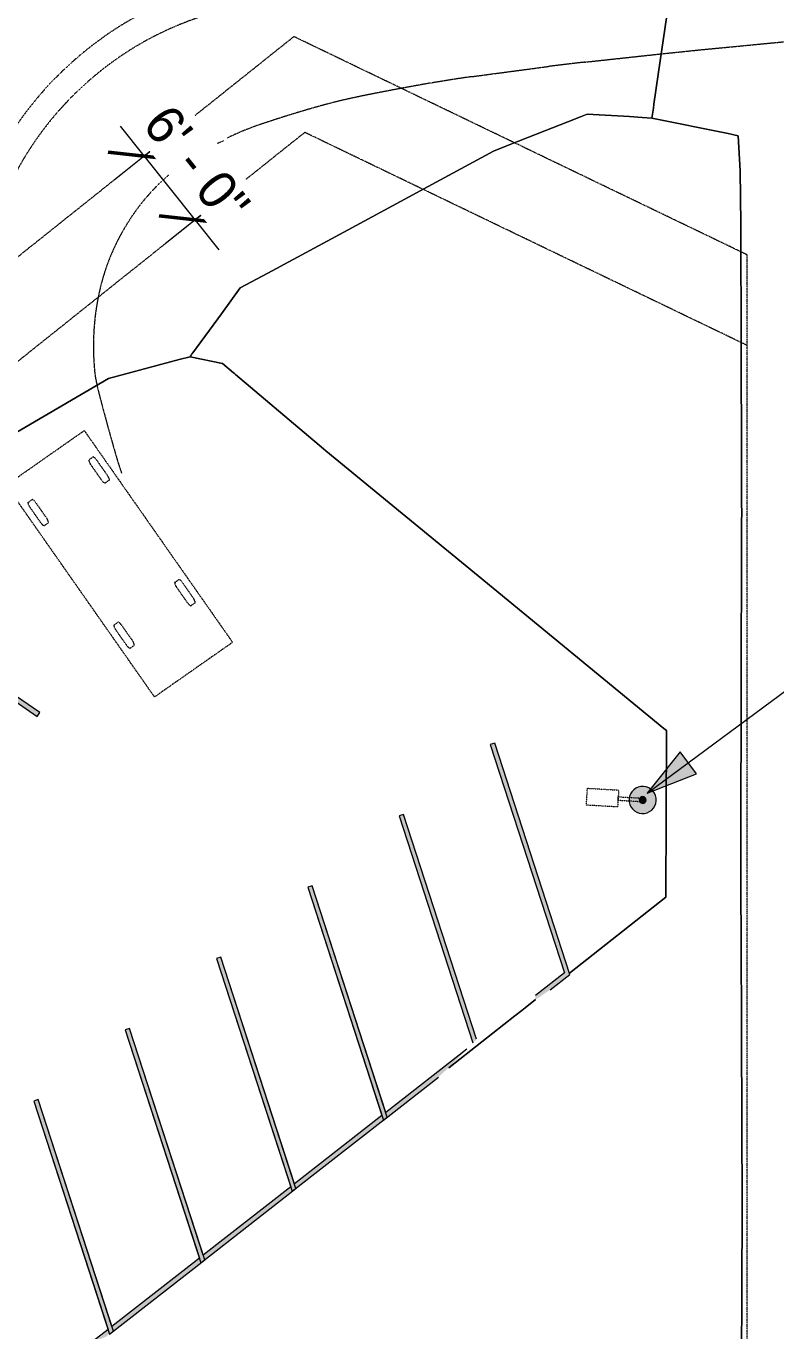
# Model space of a CAD drawing. Header units: inches. Extents: x -5728 to 634, y 9881 to 15115.
# Drawn here: x -1170 to -509, y 13297 to 14447 of the extents above; entities that cross this region are included whole.
import ezdxf

# ---------------------------------------------------------------- set-up
doc = ezdxf.new("R2010")
doc.units = ezdxf.units.IN
doc.header["$MEASUREMENT"] = 0
for name, pattern in [('Dash 1_16_', [0.125, 0.0625, -0.0625]), ('Dash_2_', [0.25, 0.125, -0.125]), ('Double Dash 3_8_', [1, 0.375, -0.125, 0.125, -0.125, 0.125, -0.125])]:
    doc.linetypes.add(name, pattern=pattern)
for name, color, linetype, lineweight in [('A-ANNO-DIMS', 211, 'Continuous', 9), ('A-ANNO-DIMS-360', 211, 'Continuous', 9), ('A-GENM', 5, 'Continuous', 9), ('C-PRKG', 3, 'Continuous', 9), ('C-PROP-LINE', 91, 'Double Dash 3_8_', 9), ('C-TOPO', 7, 'Continuous', 9), ('E-LITE-EQPM', 33, 'Continuous', 9), ('E-LITE-EQPM-HDLN', 30, 'Dash_2_', 9), ('G-ANNO-TEXT', 231, 'Continuous', 9)]:
    doc.layers.add(name, color=color, linetype=linetype, lineweight=lineweight)
doc.styles.add('Century Gothic', font='ufonts.com_century-gothic.ttf', dxfattribs={"height": 33.75})
doc.dimstyles.new('OD__1__Tol__', dxfattribs={"dimscale": 12, "dimtxt": 35.240679, "dimasz": 3.75, "dimexe": 2.8125, "dimexo": 1.875, "dimgap": 0.46875, "dimtad": 1, "dimdec": 0, "dimzin": 3, "dimdsep": 46, "dimlunit": 4, "dimtxsty": 'Century Gothic', "dimblk1": 'OBLIQUE', "dimblk2": 'OBLIQUE', "dimsah": 1, "dimcen": 0.09, "dimdle": 2.8125, "dimazin": 0, "dimtfac": 1, "dimtdec": 4, "dimtix": 1, "dimtmove": 0, "dimatfit": 3, "dimfxl": 1, "dimtvp": 1, "dimtfill": 1, "dimfrac": 2, "dimtolj": 1, "dimtzin": 0, "dimarcsym": 2})

# ---------------------------------------------------------------- blocks, each defined once
blk = doc.blocks.new('321723 - Pavement Markings - Parking - Angled - EXISTING _8X18_ 70º-1527976-SITE PLAN')
at = {"layer": 'C-PRKG'}
h = blk.add_hatch(color=254, dxfattribs=at)
h.paths.add_polyline_path([(73.9, -203), (77.6, -201.6), (5.8, -4), (103.6, -4), (102.2, 0), (0, 0), (73.5, -201.9)], flags=0)
h.paths.add_polyline_path([(179.8, -201.6), (107.9, -4), (143.3, -106.8), (178.8, -199.1)], flags=0)
h.paths.add_polyline_path([(105, -2), (107.9, -4), (106.4, 0), (105, -2)], flags=0)
h = blk.add_hatch(color=254, dxfattribs=at)
h.paths.add_polyline_path([(107.9, -4), (105, -2), (106.4, 0)], flags=0)
h.paths.add_polyline_path([(210, -4), (245.1, -106), (281, -199), (212.2, -9.8)], flags=0)
h.paths.add_polyline_path([(208.6, 0), (207.2, -2), (210, -4)], flags=0)
h.paths.add_polyline_path([(204.3, 0), (204.6, -0.2), (204.4, 0)], flags=0)
h.paths.add_polyline_path([(176, -203), (179.8, -201.6), (140.9, -100.3), (107.9, -4), (205.8, -4), (204.3, 0), (102.2, 0), (144.8, -117.3)], flags=0)
h = blk.add_hatch(color=254, dxfattribs=at)
h.paths.add_polyline_path([(210, -4), (207.2, -2), (208.6, 0)], flags=0)
h.paths.add_polyline_path([(278.2, -203), (282, -201.6), (244, -103.1), (210, -4), (307.9, -4), (306.5, 0), (204.3, 0), (226.2, -60.2)], flags=0)
h.paths.add_polyline_path([(384.1, -201.6), (313.7, -8.3), (347.6, -106.8), (383.1, -199.1)], flags=0)
h.paths.add_polyline_path([(309.3, -2), (312.2, -4), (310.7, 0), (309.4, -2)], flags=0)
h = blk.add_hatch(color=254, dxfattribs=at)
h.paths.add_polyline_path([(312.2, -4), (309.4, -2), (310.7, 0), (311, -0.7)], flags=0)
h.paths.add_polyline_path([(414.4, -4), (449.7, -106.8), (485.3, -199), (422.8, -27.2)], flags=0)
h.paths.add_polyline_path([(412.9, 0), (411.5, -2), (414.4, -4)], flags=0)
h.paths.add_polyline_path([(408.6, 0), (409, -0.2), (408.7, 0)], flags=0)
h.paths.add_polyline_path([(380.4, -203), (384.1, -201.6), (346.2, -103.1), (312.2, -4), (410.1, -4), (408.6, 0), (306.5, 0), (364.1, -158.3)], flags=0)
h = blk.add_hatch(color=254, dxfattribs=at)
h.paths.add_polyline_path([(414.4, -4), (411.5, -2), (412.9, 0)], flags=0)
h.paths.add_polyline_path([(482.5, -203), (486.3, -201.6), (447.4, -100.3), (414.4, -4), (512.2, -4), (510.8, 0), (408.6, 0), (448, -108.1)], flags=0)
h.paths.add_polyline_path([(588.4, -201.6), (516.5, -4), (551.6, -106), (587.5, -199.1)], flags=0)
h.paths.add_polyline_path([(513.7, -2), (516.5, -4), (515.1, 0), (513.7, -2)], flags=0)
h = blk.add_hatch(color=254, dxfattribs=at)
h.paths.add_polyline_path([(516.5, -4), (513.7, -2), (515.1, 0)], flags=0)
h.paths.add_polyline_path([(618.7, -4), (652.6, -103.1), (688.1, -194.8), (633.5, -44.6)], flags=0)
h.paths.add_polyline_path([(617.2, 0), (615.8, -2), (618.7, -4)], flags=0)
h.paths.add_polyline_path([(613, 0), (613.3, -0.2), (613.1, 0)], flags=0)
h.paths.add_polyline_path([(584.7, -203), (588.4, -201.6), (550.5, -103.1), (516.5, -4), (614.4, -4), (613, 0), (510.8, 0), (569.9, -162.4)], flags=0)
h = blk.add_hatch(color=254, dxfattribs=at)
h.paths.add_polyline_path([(618.7, -4), (615.8, -2), (617.2, 0)], flags=0)
h.paths.add_polyline_path([(686.8, -203), (690.6, -201.6), (652.6, -103.1), (618.7, -4), (716.6, -4), (789, -203), (792.8, -201.6), (719.4, 0), (613, 0), (674.3, -168.4)], flags=0)
for p, q in [((0, 0), (73.9, -203)), ((106.4, 0), (0, 0)), ((102.2, 0), (176, -203)), ((208.6, 0), (102.2, 0)), ((179.8, -201.6), (106.4, 0)), ((204.3, 0), (278.2, -203)), ((310.7, 0), (204.3, 0)), ((282, -201.6), (208.6, 0)), ((306.5, 0), (380.4, -203)), ((412.9, 0), (306.5, 0)), ((384.1, -201.6), (310.7, 0)), ((408.6, 0), (482.5, -203)), ((515.1, 0), (408.6, 0)), ((486.3, -201.6), (412.9, 0)), ((510.8, 0), (584.7, -203)), ((617.2, 0), (510.8, 0)), ((588.4, -201.6), (515.1, 0)), ((613, 0), (686.8, -203)), ((719.4, 0), (613, 0)), ((690.6, -201.6), (617.2, 0)), ((792.8, -201.6), (719.4, 0)), ((77.6, -201.6), (5.7, -4)), ((5.7, -4), (103.6, -4)), ((103.6, -4), (176, -203)), ((179.8, -201.6), (107.9, -4)), ((107.9, -4), (205.8, -4)), ((205.8, -4), (278.2, -203)), ((282, -201.6), (210, -4)), ((210, -4), (307.9, -4)), ((307.9, -4), (380.4, -203)), ((384.1, -201.6), (312.2, -4)), ((312.2, -4), (410.1, -4)), ((410.1, -4), (482.5, -203)), ((486.3, -201.6), (414.4, -4)), ((414.4, -4), (512.3, -4)), ((512.3, -4), (584.7, -203)), ((588.4, -201.6), (516.5, -4)), ((516.5, -4), (614.4, -4)), ((614.4, -4), (686.8, -203)), ((690.6, -201.6), (618.7, -4)), ((618.7, -4), (716.6, -4)), ((716.6, -4), (789, -203)), ((73.9, -203), (77.6, -201.6)), ((176, -203), (179.8, -201.6)), ((176, -203), (179.8, -201.6)), ((278.2, -203), (282, -201.6)), ((278.2, -203), (282, -201.6)), ((380.4, -203), (384.1, -201.6)), ((380.4, -203), (384.1, -201.6)), ((482.5, -203), (486.3, -201.6)), ((482.5, -203), (486.3, -201.6)), ((584.7, -203), (588.4, -201.6)), ((584.7, -203), (588.4, -201.6)), ((686.8, -203), (690.6, -201.6)), ((686.8, -203), (690.6, -201.6)), ((789, -203), (792.8, -201.6))]:
    blk.add_line(p, q, dxfattribs=at)
blk = doc.blocks.new('321723 - Pavement Markings - Parking - Angled - EXISTING _8X18_ 70º-1523180-SITE PLAN')
at = {"layer": 'C-PRKG'}
h = blk.add_hatch(color=254, dxfattribs=at)
h.paths.add_polyline_path([(1127.4, 10), (1131.7, 10), (1201.4, 201.6), (1197.6, 203), (1128.5, 13.1)], flags=0)
h.paths.add_polyline_path([(1209.4, 4), (1221.8, 0), (1226, 0.1), (1227.4, 4), (1220.8, 4)], flags=0)
h.paths.add_polyline_path([(1230.2, 0), (1231.6, 4), (1228.8, 2), (1230.1, 0.1)], flags=0)
h = blk.add_hatch(color=254, dxfattribs=at)
h.paths.add_polyline_path([(1225.9, 0), (1230.1, 0.1), (1228.8, 2), (1231.6, 4), (1303.6, 201.6), (1299.8, 203), (1226, 0.1)], flags=0)
h.paths.add_polyline_path([(1230.2, 0), (1328.1, 0), (1329.5, 4), (1231.6, 4), (1230.2, 0.1)], flags=0)
h.paths.add_polyline_path([(1332.4, 0), (1333.8, 4), (1331, 2), (1332.1, 0.3)], flags=0)
h = blk.add_hatch(color=254, dxfattribs=at)
h.paths.add_polyline_path([(1328.1, 0), (1332.4, 0), (1331, 2), (1333.8, 4), (1405.7, 201.6), (1402, 203), (1328.2, 0.3)], flags=0)
h.paths.add_polyline_path([(1332.4, 0), (1430.3, 0), (1431.7, 4), (1333.8, 4), (1332.5, 0.3)], flags=0)
h.paths.add_polyline_path([(1434.5, 0), (1436, 4), (1433.1, 2), (1434.2, 0.5)], flags=0)
h = blk.add_hatch(color=254, dxfattribs=at)
h.paths.add_polyline_path([(1430.3, 0), (1430.5, 0.2), (1434.5, 0), (1433.1, 2), (1436, 4), (1507.9, 201.6), (1504.1, 203), (1430.4, 0.5)], flags=0)
h.paths.add_polyline_path([(1434.5, 0), (1532.4, 0), (1533.9, 4), (1436, 4), (1434.7, 0.5)], flags=0)
h.paths.add_polyline_path([(1536.7, 0), (1538.1, 4), (1535.3, 2), (1536.2, 0.7)], flags=0)
h = blk.add_hatch(color=254, dxfattribs=at)
h.paths.add_polyline_path([(1532.4, 0), (1536.7, 0), (1535.3, 2), (1538.1, 4), (1610.1, 201.6), (1606.3, 203), (1532.7, 0.7)], flags=0)
h.paths.add_polyline_path([(1536.7, 0), (1594, 0), (1608.6, 1.2), (1629, 4), (1538.1, 4), (1536.9, 0.7)], flags=0)
h = blk.add_hatch(color=254, dxfattribs=at)
h.paths.add_polyline_path([(1636.4, 5), (1640.9, 5.6), (1712.2, 201.6), (1708.5, 203), (1645, 28.6)], flags=0)
h.paths.add_polyline_path([(1703.4, 1.1), (1718.9, 0), (1741, 0), (1814.4, 201.6), (1810.6, 203), (1738.2, 4), (1705.6, 4), (1703.4, 1.1)], flags=0)
for p, q in [((1299.8, 203), (1225.9, 0)), ((1299.8, 203), (1227.4, 4)), ((1230.2, 0), (1303.6, 201.6)), ((1231.6, 4), (1303.6, 201.6)), ((1303.6, 201.6), (1299.8, 203)), ((1303.6, 201.6), (1299.8, 203)), ((1402, 203), (1328.1, 0)), ((1402, 203), (1329.5, 4)), ((1332.4, 0), (1405.7, 201.6)), ((1333.8, 4), (1405.7, 201.6)), ((1405.7, 201.6), (1402, 203)), ((1405.7, 201.6), (1402, 203)), ((1504.1, 203), (1430.3, 0)), ((1504.1, 203), (1431.7, 4)), ((1434.5, 0), (1507.9, 201.6)), ((1436, 4), (1507.9, 201.6)), ((1507.9, 201.6), (1504.1, 203)), ((1507.9, 201.6), (1504.1, 203)), ((1606.3, 203), (1532.4, 0)), ((1606.3, 203), (1533.9, 4)), ((1536.7, 0), (1610.1, 201.6)), ((1538.1, 4), (1610.1, 201.6)), ((1610.1, 201.6), (1606.3, 203)), ((1610.1, 201.6), (1606.3, 203)), ((1708.5, 203), (1636.4, 5)), ((1708.5, 203), (1636.4, 5)), ((1640.9, 5.6), (1712.2, 201.6)), ((1640.9, 5.6), (1712.2, 201.6)), ((1712.2, 201.6), (1708.5, 203)), ((1712.2, 201.6), (1708.5, 203)), ((1810.6, 203), (1738.2, 4)), ((1741, 0), (1814.4, 201.6)), ((1814.4, 201.6), (1810.6, 203)), ((1227.4, 4), (1209.4, 4)), ((1329.5, 4), (1231.6, 4)), ((1431.7, 4), (1333.8, 4)), ((1533.9, 4), (1436, 4)), ((1629, 4), (1538.1, 4)), ((1738.2, 4), (1705.6, 4)), ((1225.9, 0), (1332.4, 0)), ((1328.1, 0), (1434.5, 0)), ((1430.3, 0), (1536.7, 0)), ((1532.4, 0), (1594, 0)), ((1718.9, 0), (1741, 0))]:
    blk.add_line(p, q, dxfattribs=at)
blk = doc.blocks.new('Turning Radius - Car or Pickup Truck - Turning Radius - Car or Pickup Truck-1530685-SITE PLAN')
at = {"layer": 'A-GENM', "linetype": 'Dash 1_16_'}
for p, q in [((213.4, 233.7), (273.5, 195.5)), ((194.4, 223.9), (273.3, 179.9)), ((298, 180), (361.2, 140.9)), ((287, 172.1), (362.3, 129)), ((362.3, 129), (376.4, 120.9)), ((383.3, 127.5), (428.1, 100.5)), ((376.4, 120.9), (447.9, 79.7)), ((249.2, 95.6), (309.5, 64.3)), ((428.1, 100.5), (469.2, 76.1)), ((447.9, 79.7), (464.4, 70.2)), ((464.4, 70.2), (535.7, 29)), ((469.2, 76.1), (527, 42.1)), ((337.8, 49.1), (398, 16)), ((-294, 36), (-210, 36)), ((-294, -192), (-294, 36)), ((-210, 36), (-210, -192)), ((527, 42.1), (555.5, 25.4)), ((535.7, 29), (551.7, 19.8)), ((555.5, 25.4), (610.9, -6.9)), ((-286.8, 12.5), (-282.8, 12.5)), ((-221.3, 12.5), (-217.3, 12.5)), ((398, 16), (425.5, 0.7)), ((551.7, 19.8), (622.8, -21.3)), ((-288, -9), (-288, 9)), ((-281.5, 9), (-281.5, -9)), ((-222.5, -9), (-222.5, 9)), ((-216, 9), (-216, -9)), ((425.5, 0.7), (484.9, -32.9)), ((610.9, -6.9), (642, -25)), ((-282.8, -12.5), (-286.8, -12.5)), ((-217.3, -12.5), (-221.3, -12.5)), ((622.8, -21.3), (638.6, -30.4)), ((484.9, -32.9), (512.6, -48.6)), ((638.6, -30.4), (709.8, -71.5)), ((642, -25), (699.4, -58.3)), ((512.6, -48.6), (571.8, -82.4)), ((699.4, -58.3), (728.6, -75.3)), ((709.8, -71.5), (725.5, -80.5)), ((725.5, -80.5), (812.2, -130.6)), ((728.6, -75.3), (815.3, -125.4)), ((571.8, -82.4), (599.4, -98.3)), ((599.4, -98.3), (658.5, -132.2)), ((-288, -141), (-288, -123)), ((-286.8, -119.5), (-282.8, -119.5)), ((-281.5, -123), (-281.5, -141)), ((-222.5, -141), (-222.5, -123)), ((-221.3, -119.5), (-217.3, -119.5)), ((-216, -123), (-216, -141)), ((815.3, -125.4), (833.7, -136.1)), ((658.5, -132.2), (686.2, -148.1)), ((812.2, -130.6), (874.7, -166.7)), ((833.7, -136.1), (877.7, -161.5)), ((-282.8, -144.5), (-286.8, -144.5)), ((-217.3, -144.5), (-221.3, -144.5)), ((686.2, -148.1), (745.2, -182.1)), ((745.2, -182.1), (772.9, -198.1)), ((-210, -192), (-294, -192)), ((772.9, -198.1), (831.9, -232.1)), ((831.9, -232.1), (835.7, -234.3))]:
    blk.add_line(p, q, dxfattribs=at)
at = {"layer": 'A-GENM'}
for p, q in [((773.2, -127.1), (753.7, -160.9)), ((822.6, -155.7), (773.2, -127.1)), ((827.4, -147.2), (822.6, -155.7)), ((856.7, -197.9), (827.4, -147.2)), ((753.7, -160.9), (803.1, -189.4)), ((803.1, -189.4), (798.2, -197.9)), ((798.2, -197.9), (856.7, -197.9))]:
    blk.add_line(p, q, dxfattribs=at)
at = {"layer": 'A-GENM', "linetype": 'Dash 1_16_'}
for centre, radius, start, end in [((7.2, -8.3), 319.3, 101.4241, 112.4663), ((3.7, 9.2), 301.3, 90.0576, 101.4241), ((3.7, 9.2), 301.4, 78.5157, 90.0576), ((3.5, 8.3), 302.3, 66.992, 78.5157), ((1.5, 4.1), 284, 81.9423, 93.1884), ((1, 6.7), 303, 112.4663, 123.8398), ((-0.5, 5), 282.8, 104.2107, 115.4219), ((1.9, -4.5), 292.6, 93.1884, 104.2107), ((0.7, -1.2), 289.3, 70.7997, 81.9423), ((0.6, 1.5), 309.7, 55.772, 66.992), ((2.1, 2.8), 285.1, 59.5382, 70.7997), ((5.4, 0.1), 311, 123.8398, 135.0658), ((5.8, -8.2), 297.4, 115.4219, 126.2297), ((-336.5, -635.8), 1028.8, 57.6901, 60.0719), ((-226.7, -532.4), 865.6, 60.8939, 63.9568), ((-3, 3.8), 282.6, 126.2297, 137.3183), ((24.1, -18.5), 337.3, 135.0658, 147.5201), ((-55, 51.7), 211.8, 137.3183, 147.8313), ((1404.2, 1961.3), 2096.8, 237.369, 238.1598), ((-2.1, -2.1), 180.9, 99.6107, 110.5824), ((-0.9, -9.3), 188.2, 88.8533, 99.6107), ((-0.7, 0.4), 178.5, 77.7364, 88.8533), ((3, -68.4), 246.4, 73.7469, 81.1397), ((-485.2, -1176.9), 1554.4, 60.2102, 60.7922), ((-140.2, 86), 142.6, 147.5201, 166.7282), ((343.7, -199), 682.8, 147.8313, 153.6813), ((5, -21.2), 201.3, 110.5824, 120.8845), ((-216.6, -821.4), 1030.7, 70.7283, 73.7469), ((-2.6, -8.4), 186.4, 120.8845, 131.5907), ((-34.6, -301), 479.4, 66.3017, 70.7283), ((1829.6, 2522.4), 2797.8, 238.3429, 238.8711), ((19.9, -33.8), 220.3, 131.5907, 141.0511), ((-997.9, -2495.7), 2876.3, 65.0284, 66.3017), ((-52.5, 65.3), 232.7, 166.7282, 172.648), ((-127.4, 34), 157.3, 153.6813, 169.0424), ((23.5, -36.7), 224.9, 141.0511, 150.414), ((-180.6, -740.7), 940.2, 62.8012, 65.0284), ((3228.4, -358), 3540.7, 172.648, 173.4119), ((-92, 28.9), 92.1, 150.414, 159.1967), ((56, -1.5), 344, 169.0424, 171.6766), ((1561, -599.1), 1860.5, 159.1967, 161.1489), ((-528.6, -1533.4), 1804.1, 61.2974, 62.3185), ((-281.7, 9.3), 6.27, 150.6298, 182.5085), ((-286.8, 12), 0.522, 81.4435, 135.4264), ((-282.7, 12), 0.522, 44.5736, 98.5567), ((-287.8, 9.3), 6.27, 357.4918, 29.3703), ((-216.2, 9.3), 6.27, 150.6298, 182.5085), ((-221.3, 12), 0.522, 81.4435, 135.4264), ((-217.2, 12), 0.522, 44.5736, 98.5567), ((-222.3, 9.3), 6.27, 357.4918, 29.3703), ((98.3, -99.7), 314.9, 161.1489, 164.1544), ((-281.7, -9.3), 6.27, 177.4918, 209.3703), ((-287.8, -9.3), 6.27, 330.6298, 2.5085), ((-216.2, -9.3), 6.27, 177.4918, 209.3703), ((-222.3, -9.3), 6.27, 330.6298, 2.5085), ((-286.8, -12), 0.522, 224.5736, 278.5567), ((-282.7, -12), 0.522, 261.4435, 315.4264), ((-221.3, -12), 0.522, 224.5736, 278.5567), ((-217.2, -12), 0.522, 261.4435, 315.4264), ((-281.7, -122.7), 6.27, 150.6298, 182.5086), ((-286.8, -120), 0.522, 81.4435, 135.4264), ((-282.7, -120), 0.522, 44.5736, 98.5567), ((-287.8, -122.7), 6.27, 357.4918, 29.3703), ((-216.2, -122.7), 6.27, 150.6298, 182.5086), ((-221.3, -120), 0.522, 81.4435, 135.4264), ((-217.2, -120), 0.522, 44.5736, 98.5567), ((-222.3, -122.7), 6.27, 357.4918, 29.3703), ((-281.7, -141.3), 6.27, 177.4918, 209.3703), ((-286.8, -144), 0.522, 224.5736, 278.5567), ((-282.7, -144), 0.522, 261.4435, 315.4264), ((-287.8, -141.3), 6.27, 330.6298, 2.5086), ((-216.2, -141.3), 6.27, 177.4918, 209.3703), ((-221.3, -144), 0.522, 224.5736, 278.5567), ((-217.2, -144), 0.522, 261.4435, 315.4264), ((-222.3, -141.3), 6.27, 330.6298, 2.5086)]:
    blk.add_arc(centre, radius, start, end, dxfattribs=at)
blk = doc.blocks.new('265613 - Lighting Poles and Standards - Parking Lot - Generic - 265613 - Lighting Poles and Standards - Parking Lot - Generic-V9-SITE PLAN')
at = {"layer": 'E-LITE-EQPM'}
h = blk.add_hatch(color=256, dxfattribs=at)
h.paths.add_polyline_path([(-12, -32.4), (-11.8, -34.8), (-11.1, -37), (-10, -39.1), (-8.5, -40.9), (-6.7, -42.4), (-4.6, -43.5), (-2.4, -44.2), (0, -44.4), (2.3, -44.2), (4.5, -43.5), (6.6, -42.4), (8.4, -40.9), (9.9, -39.1), (11, -37), (11.7, -34.8), (12, -32.4), (11.7, -30.1), (11, -27.8), (9.9, -25.8), (7.9, -23.5), (6.6, -22.5), (4.5, -21.4), (2.3, -20.7), (-0.4, -20.5), (-2.4, -20.7), (-4.6, -21.4), (-6.7, -22.5), (-8.5, -24), (-10, -25.8), (-11.1, -27.8), (-11.8, -30.1), (-12, -31.9)], flags=0)
h.paths.add_polyline_path([(-3, -32.4), (-2.9, -31.7), (-2.6, -30.9), (-1.8, -30.1), (-1.1, -29.6), (-0.8, -29.5), (0.2, -29.5), (0.8, -29.6), (1.5, -29.8), (2.1, -30.3), (2.6, -30.9), (2.9, -31.7), (2.9, -32.7), (2.9, -33.2), (2.6, -33.9), (1.7, -34.8), (1.5, -35), (0.5, -35.4), (-0.5, -35.4), (-1.2, -35.2), (-1.9, -34.8), (-2.5, -34.2), (-2.6, -33.9), (-2.9, -33.2)], flags=0)
blk.add_hatch(color=256, dxfattribs=at).paths.add_polyline_path([(-3, -32.4), (-2.9, -33.2), (-2.4, -34.2), (-1.9, -34.8), (-1.2, -35.2), (-0.3, -35.4), (0.5, -35.4), (0.7, -35.3), (1.8, -34.8), (2.1, -34.6), (2.6, -33.9), (2.9, -32.7), (3, -32.4), (2.9, -31.7), (2.6, -30.9), (2.1, -30.3), (1.5, -29.8), (0.2, -29.5), (0, -29.4), (-0.8, -29.5), (-1.8, -30.1), (-2.2, -30.3), (-2.7, -31), (-3, -32)], flags=0)
blk.add_line((-1.7, -10.7), (1.6, -10.7), dxfattribs=at)
for radius, start, end in [(12, 360, 180), (12, 180, 360), (3, 360, 180), (3, 180, 360)]:
    blk.add_arc((0, -32.4), radius, start, end, dxfattribs=at)
at = {"layer": 'E-LITE-EQPM-HDLN'}
for p, q in [((-7.5, -10.7), (-7.5, 16.9)), ((-7.5, 16.9), (7.4, 16.9)), ((7.4, 16.9), (7.4, -10.7)), ((7.4, -10.7), (-7.5, -10.7)), ((-1.5, -10.7), (-1.5, -29.8)), ((1.5, -10.7), (1.5, -29.8))]:
    blk.add_line(p, q, dxfattribs=at)
blk = doc.blocks.new('Family - ___-1416994-SITE PLAN')
at = {"layer": 'C-PROP-LINE'}
for p, q in [((-933.8, 14438.2), (-4387, 11682.6)), ((-534.1, 14245.7), (-933.8, 14438.2)), ((-534.6, 10205.4), (-534.1, 14245.7))]:
    blk.add_line(p, q, dxfattribs=at)
blk = doc.blocks.new('Family - ___-1442676-SITE PLAN')
at = {"layer": 'C-PROP-LINE'}
for p, q in [((-924.2, 14353.7), (-4154.5, 11776)), ((-534.1, 14165.8), (-924.2, 14353.7))]:
    blk.add_line(p, q, dxfattribs=at)
blk = doc.blocks.new('DIMBLOCK1-SITE PLAN')
at = {"layer": 'A-ANNO-DIMS-360'}
for p, q in [((-1086.9, 14359.1), (-999.9, 14250.1)), ((-1058.6, 14338.6), (-1092.3, 14311.7)), ((-1065.9, 14332.7), (-1058.6, 14338.6)), ((-1013.7, 14282.3), (-1047.4, 14255.4)), ((-1021, 14276.5), (-1013.7, 14282.3))]:
    blk.add_line(p, q, dxfattribs=at)
at = {"layer": 'A-ANNO-DIMS-360', "lineweight": 50}
for p, q in [((-1065.9, 14332.7), (-1097.5, 14336.3)), ((-1065.9, 14332.7), (-1034.3, 14329.2)), ((-1021, 14276.5), (-1052.6, 14280)), ((-1021, 14276.5), (-989.4, 14272.9))]:
    blk.add_line(p, q, dxfattribs=at)
at = {"layer": 'A-ANNO-DIMS-360', "color": 0, "insert": (-1042, 14381.2), "char_height": 33.75, "width": 141.634, "attachment_point": 1, "rotation": 308.5886, "line_spacing_factor": 0.984502, "style": 'Century Gothic', "bg_fill": 3, "box_fill_scale": 1.25, "bg_fill_color": 256, "bg_fill_true_color": 13158600, "bg_fill_transparency": 0}
blk.add_mtext('6\' - 0"', dxfattribs=at)
blk = doc.blocks.new('_Oblique')
at = {"color": 0, "linetype": 'ByBlock', "lineweight": -2}
blk.add_line((-0.5, -0.5), (0.5, 0.5), dxfattribs=at)

msp = doc.modelspace()

# ---------------------------------------------------------------- hatches: boundary and pattern name
at = {"layer": 'G-ANNO-TEXT'}
msp.add_hatch(color=256, dxfattribs=at).paths.add_polyline_path([(-622.3, 13770.9), (-578.9, 13788.1), (-593.3, 13807.5)], flags=0)

# ---------------------------------------------------------------- linework, layer by layer
at = {"layer": 'C-TOPO'}
for p, q in [((-612.5, 14404.9), (-605, 14456.8)), ((-605, 14456.8), (-612.5, 14404.9)), ((-616.3, 14378.7), (-612.5, 14404.9)), ((-612.5, 14404.9), (-616.3, 14378.7)), ((-618.1, 14366.4), (-616.8, 14375.2)), ((-616.8, 14375.2), (-618.1, 14366.4)), ((-616.8, 14375.2), (-616.3, 14378.7)), ((-616.3, 14378.7), (-616.8, 14375.2)), ((-692.4, 14363), (-712.5, 14355.1)), ((-712.5, 14355.1), (-692.4, 14363)), ((-681.2, 14367.4), (-692.4, 14363)), ((-692.4, 14363), (-681.2, 14367.4)), ((-675.1, 14369.8), (-681.2, 14367.4)), ((-681.2, 14367.4), (-675.1, 14369.8)), ((-637.8, 14367.6), (-675.1, 14369.8)), ((-675.1, 14369.8), (-637.8, 14367.6)), ((-626.6, 14366.9), (-637.8, 14367.6)), ((-637.8, 14367.6), (-626.6, 14366.9)), ((-618.1, 14366.4), (-626.6, 14366.9)), ((-626.6, 14366.9), (-618.1, 14366.4)), ((-551, 14352.6), (-618.1, 14366.4)), ((-618.1, 14366.4), (-551, 14352.6)), ((-712.5, 14355.1), (-744.1, 14342.6)), ((-744.1, 14342.6), (-712.5, 14355.1)), ((-542.2, 14350.8), (-551, 14352.6)), ((-551, 14352.6), (-542.2, 14350.8)), ((-540.3, 14319.9), (-542.2, 14350.8)), ((-542.2, 14350.8), (-540.3, 14319.9)), ((-744.1, 14342.6), (-757.7, 14337.3)), ((-757.7, 14337.3), (-744.1, 14342.6)), ((-757.7, 14337.3), (-815.5, 14306)), ((-815.5, 14306), (-757.7, 14337.3)), ((-539.7, 14273), (-540.3, 14319.9)), ((-540.3, 14319.9), (-539.7, 14273)), ((-815.5, 14306), (-832.9, 14296.6)), ((-832.9, 14296.6), (-815.5, 14306)), ((-832.9, 14296.6), (-886.1, 14267.8)), ((-886.1, 14267.8), (-832.9, 14296.6)), ((-539.7, 14266.3), (-539.7, 14273)), ((-539.7, 14273), (-539.7, 14266.3)), ((-886.1, 14267.8), (-956.8, 14229.6)), ((-956.8, 14229.6), (-886.1, 14267.8)), ((-539.4, 14170.4), (-539.7, 14266.3)), ((-539.7, 14266.3), (-539.4, 14170.4)), ((-956.8, 14229.6), (-981.1, 14216.5)), ((-981.1, 14216.5), (-956.8, 14229.6)), ((-981.1, 14216.5), (-997.8, 14193.6)), ((-997.8, 14193.6), (-981.1, 14216.5)), ((-997.8, 14193.6), (-1022.8, 14159.3)), ((-1022.8, 14159.3), (-997.8, 14193.6)), ((-539.1, 14057.9), (-539.4, 14170.4)), ((-539.4, 14170.4), (-539.1, 14057.9)), ((-1035, 14153.3), (-1025.4, 14155.8)), ((-1025.4, 14155.8), (-1035, 14153.3)), ((-1025.4, 14155.8), (-1022.8, 14159.3)), ((-1025.4, 14155.8), (-1022.8, 14159.3)), ((-1025.4, 14155.8), (-996.9, 14150)), ((-996.9, 14150), (-1025.4, 14155.8)), ((-1097.4, 14136.6), (-1035, 14153.3)), ((-1035, 14153.3), (-1097.4, 14136.6)), ((-996.9, 14150), (-987.2, 14141.8)), ((-987.2, 14141.8), (-996.9, 14150)), ((-1223.1, 14062.9), (-1097.4, 14136.6)), ((-1097.4, 14136.6), (-1223.1, 14062.9)), ((-987.2, 14141.8), (-986.3, 14141.1)), ((-986.3, 14141.1), (-987.2, 14141.8)), ((-986.3, 14141.1), (-985.3, 14140.2)), ((-985.3, 14140.2), (-986.3, 14141.1)), ((-985.3, 14140.2), (-907.8, 14074.6)), ((-907.8, 14074.6), (-985.3, 14140.2)), ((-907.8, 14074.6), (-905.6, 14072.8)), ((-905.6, 14072.8), (-907.8, 14074.6)), ((-905.6, 14072.8), (-838.3, 14017.5)), ((-838.3, 14017.5), (-905.6, 14072.8)), ((-539, 14034), (-539.1, 14057.9)), ((-539.1, 14057.9), (-539, 14034)), ((-539, 14024.3), (-539, 14034)), ((-539, 14034), (-539, 14024.3)), ((-838.3, 14017.5), (-771.2, 13962.5)), ((-771.2, 13962.5), (-838.3, 14017.5)), ((-538.9, 14020.5), (-539, 14024.3)), ((-539, 14024.3), (-538.9, 14020.5)), ((-539, 14007.9), (-538.9, 14020.5)), ((-538.9, 14020.5), (-539, 14007.9)), ((-539.4, 13852.2), (-539, 14007.9)), ((-539, 14007.9), (-539.4, 13852.2)), ((-771.2, 13962.5), (-607.5, 13828.1)), ((-607.5, 13828.1), (-771.2, 13962.5)), ((-539.5, 13832.8), (-539.4, 13852.2)), ((-539.4, 13852.2), (-539.5, 13832.8)), ((-539.5, 13804.7), (-539.5, 13832.8)), ((-539.5, 13832.8), (-539.5, 13804.7)), ((-607.5, 13828.1), (-605.2, 13826.2)), ((-605.2, 13826.2), (-607.5, 13828.1)), ((-605.2, 13826.2), (-605.8, 13679.3)), ((-605.8, 13679.3), (-605.2, 13826.2)), ((-539.6, 13790.9), (-539.5, 13804.7)), ((-539.5, 13804.7), (-539.6, 13790.9)), ((-539.7, 13757.6), (-539.6, 13790.9)), ((-539.6, 13790.9), (-539.7, 13757.6)), ((-539.8, 13721), (-539.7, 13757.6)), ((-539.7, 13757.6), (-539.8, 13721)), ((-539.7, 13702.1), (-539.8, 13721)), ((-539.8, 13721), (-539.7, 13702.1)), ((-539.6, 13669.1), (-539.7, 13702.1)), ((-539.7, 13702.1), (-539.6, 13669.1)), ((-605.8, 13679.1), (-690.9, 13612.3)), ((-690.9, 13612.3), (-605.8, 13679.1)), ((-605.8, 13679.3), (-605.8, 13679.1)), ((-605.8, 13679.1), (-605.8, 13679.3)), ((-539.5, 13657.8), (-539.6, 13669.1)), ((-539.6, 13669.1), (-539.5, 13657.8)), ((-539.5, 13650.7), (-539.5, 13657.8)), ((-539.5, 13657.8), (-539.5, 13650.7)), ((-539.4, 13629.6), (-539.5, 13650.7)), ((-539.5, 13650.7), (-539.4, 13629.6)), ((-539.2, 13574.3), (-539.4, 13629.6)), ((-539.4, 13629.6), (-539.2, 13574.3)), ((-732.9, 13579.3), (-738.9, 13574.6)), ((-738.9, 13574.6), (-732.9, 13579.3)), ((-730, 13581.7), (-732.9, 13579.3)), ((-732.9, 13579.3), (-730, 13581.7)), ((-720.8, 13588.9), (-730, 13581.7)), ((-730, 13581.7), (-720.8, 13588.9)), ((-738.9, 13574.6), (-797.3, 13528.8)), ((-797.3, 13528.8), (-738.9, 13574.6)), ((-538.9, 13466.3), (-539.2, 13574.3)), ((-539.2, 13574.3), (-538.9, 13466.3)), ((-538.7, 13421.5), (-538.9, 13466.3)), ((-538.9, 13466.3), (-538.7, 13421.5)), ((-538.9, 13317), (-538.7, 13421.5)), ((-538.7, 13421.5), (-538.9, 13317)), ((-539, 13285.4), (-538.9, 13317)), ((-538.9, 13317), (-539, 13285.4))]:
    msp.add_line(p, q, dxfattribs=at)
at = {"layer": 'G-ANNO-TEXT'}
for p, q in [((-622.3, 13770.9), (-451.9, 13897.4)), ((-593.3, 13807.5), (-622.3, 13770.9)), ((-578.9, 13788.1), (-593.3, 13807.5)), ((-622.3, 13770.9), (-578.9, 13788.1))]:
    msp.add_line(p, q, dxfattribs=at)

# ---------------------------------------------------------------- block references
at = {"layer": 'A-GENM', "rotation": 34.99999999999956}
msp.add_blockref('Turning Radius - Car or Pickup Truck - Turning Radius - Car or Pickup Truck-1530685-SITE PLAN', (-926, 14181.7), dxfattribs=at)
at = {"layer": 'C-PRKG'}
for name, p, rotation in [('321723 - Pavement Markings - Parking - Angled - EXISTING _8X18_ 70º-1527976-SITE PLAN', (-1920.5, 13546.1), 35.47439870233191), ('321723 - Pavement Markings - Parking - Angled - EXISTING _8X18_ 70º-1523180-SITE PLAN', (-2062.3, 12539.1), 38.00619459474451)]:
    msp.add_blockref(name, p, dxfattribs=dict(at, rotation=rotation))
at = {"layer": 'C-PROP-LINE'}
for name in ['Family - ___-1416994-SITE PLAN', 'Family - ___-1442676-SITE PLAN']:
    msp.add_blockref(name, (0, 0), dxfattribs=at)
at = {"layer": 'E-LITE-EQPM', "rotation": 86.58861115555528}
msp.add_blockref('265613 - Lighting Poles and Standards - Parking Lot - Generic - 265613 - Lighting Poles and Standards - Parking Lot - Generic-V9-SITE PLAN', (-658.6, 13766.9), dxfattribs=at)

# ---------------------------------------------------------------- next in the draw order: dimensions: what is measured, and where the dimension line sits
at = {"layer": 'A-ANNO-DIMS'}
dim = msp.add_linear_dim(base=(-1021, 14276.5), p1=(-1041, 14352.6), p2=(-996.1, 14296.3), angle=308.5886, dimstyle='OD__1__Tol__', override={"dimpost": '<>', "dimfxl": 72}, dxfattribs=at)
dim.commit()
dim.dimension.update_dxf_attribs({"geometry": 'DIMBLOCK1-SITE PLAN', "text_midpoint": (-1025.2, 14319.2)})

doc.saveas('drawing.dxf')
